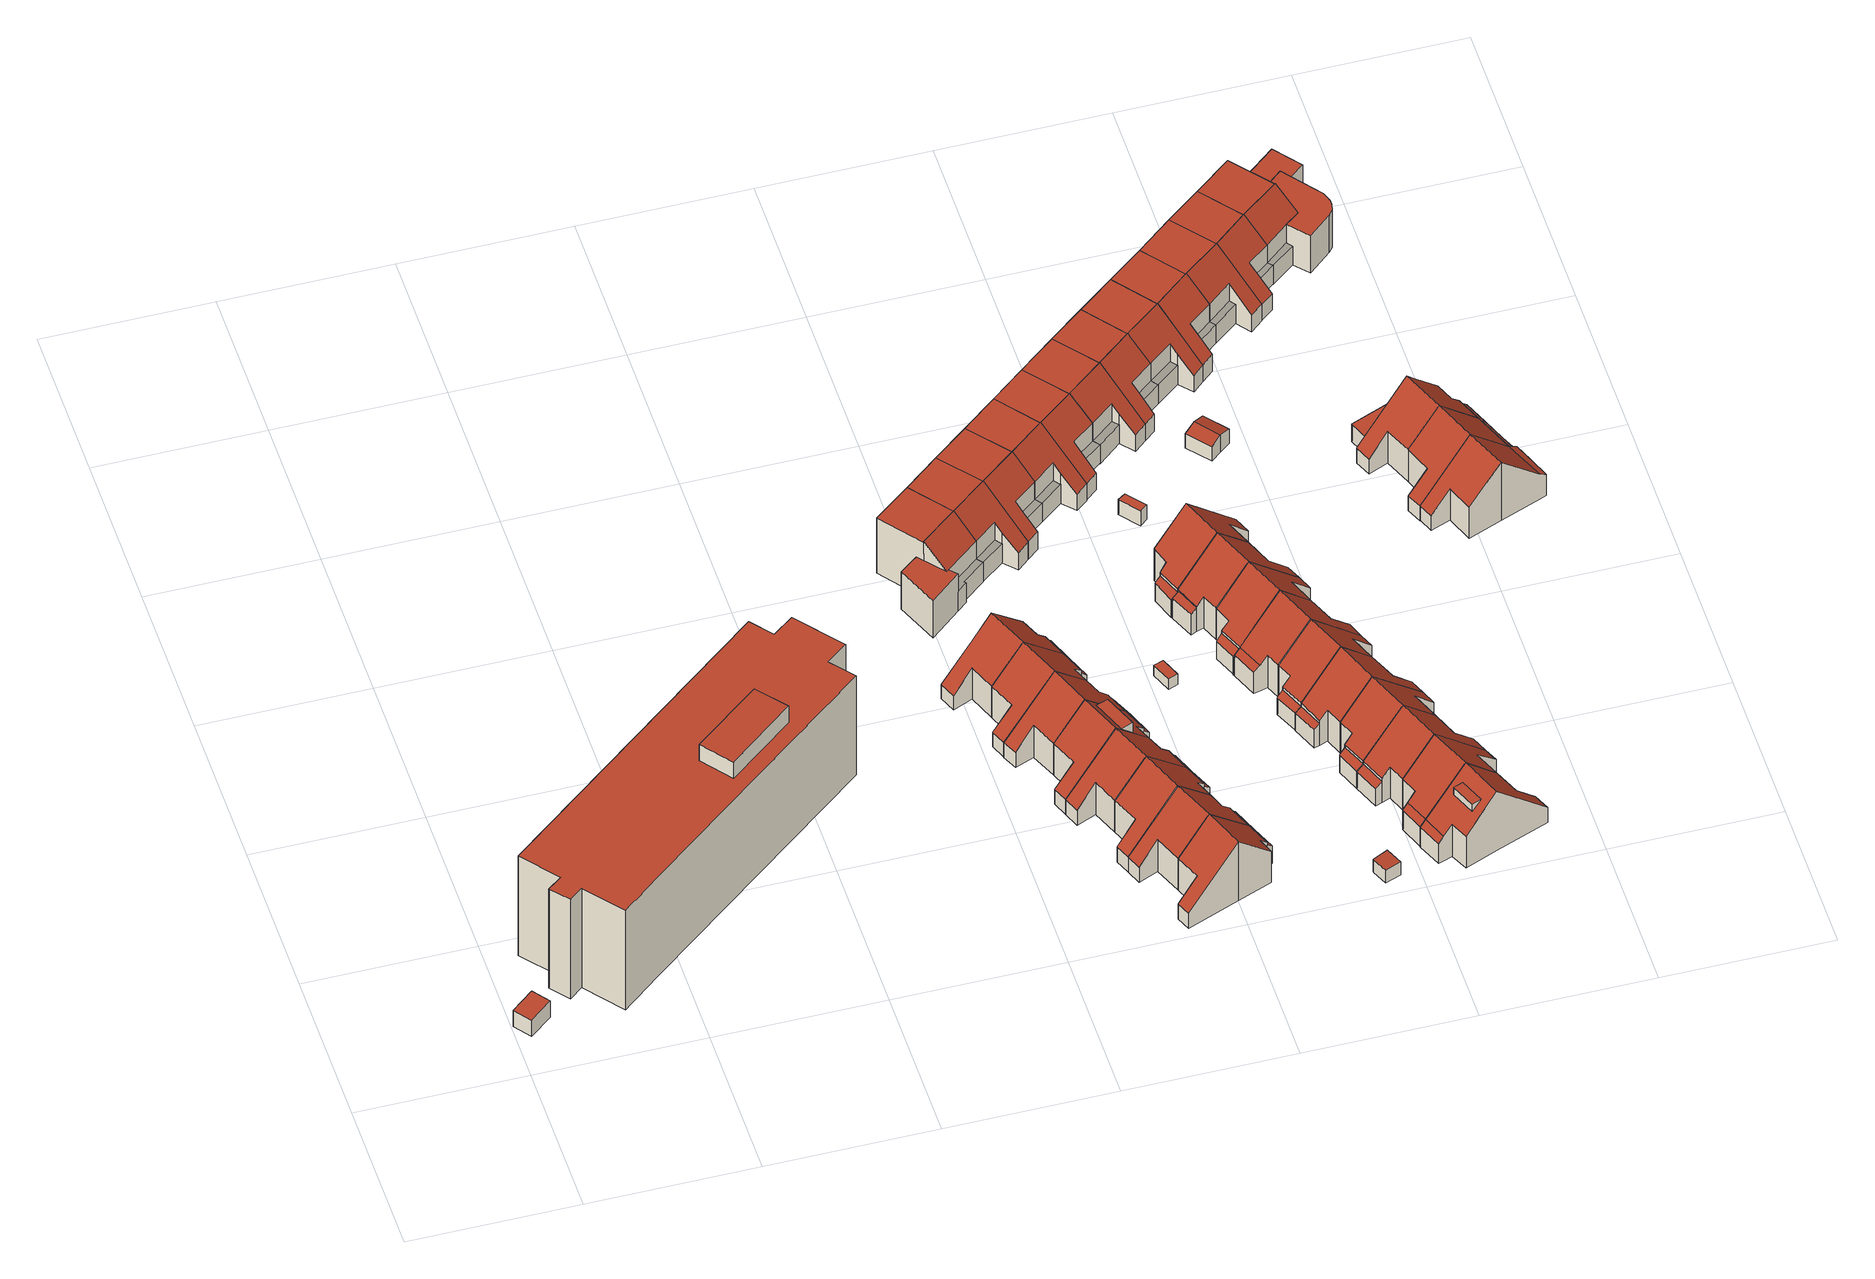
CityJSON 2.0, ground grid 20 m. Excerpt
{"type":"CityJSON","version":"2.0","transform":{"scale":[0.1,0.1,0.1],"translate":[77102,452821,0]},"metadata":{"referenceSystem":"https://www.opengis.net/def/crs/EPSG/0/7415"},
"CityObjects":{
"building1":{"type":"Building","attributes":{"Volume":21.65,"Dakoppervlakte":8.67,"Muuroppervlakte":29.86,"Vloeroppervlakte":8.67,"hoogte_Z_max_in_m_NAP":3.01,"GEB_DOEL":"overige gebruiksfunctie","dateOfConstruction":"1994-01-01","measuredHeight":2.5},"geometry":[{"type":"Solid","lod":"2","boundaries":[[[[0,1,2,3]],[[4,5,6,7]],[[2,5,4,3]],[[1,6,5,2]],[[0,7,6,1]],[[0,3,4,7]]]],"semantics":{"surfaces":[{"type":"GroundSurface"},{"type":"RoofSurface"},{"type":"WallSurface"}],"values":[[0,1,2,2,2,2]]}}]},
"building2":{"type":"Building","attributes":{"Volume":9754.87,"Dakoppervlakte":630.93,"Muuroppervlakte":1971.22,"Vloeroppervlakte":630.93,"hoogte_Z_max_in_m_NAP":18.18,"GEB_DOEL":"kantoorfunctie,woonfunctie - woonfunctie","dateOfConstruction":"1928-01-01","measuredHeight":17.75},"geometry":[{"type":"Solid","lod":"2","boundaries":[[[[8,9,10,11,12,13,14,15,16,17,18,19,20,21,22,23,24]],[[25,26,27,28,29,30,31,32,33,34,35,36,37,38,39,40,41],[42,43,44,45]],[[46,47,48,49]],[[30,29,20,19]],[[32,31,30,19,18,17]],[[33,32,17,16]],[[15,14,35,34]],[[14,13,36,35]],[[37,36,13,12]],[[12,11,38,37]],[[39,38,11,10]],[[40,39,10,9]],[[20,29,28,21]],[[43,49,48,44]],[[42,46,49,43]],[[46,42,45,47]],[[48,47,45,44]],[[15,34,33,16]],[[22,21,28,27,26,25,41,40,9,8,24,23]]]],"semantics":{"surfaces":[{"type":"GroundSurface"},{"type":"RoofSurface"},{"type":"WallSurface"}],"values":[[0,1,1,2,2,2,2,2,2,2,2,2,2,2,2,2,2,2,2]]}}]},
"building3":{"type":"Building","attributes":{"Volume":369.14,"Dakoppervlakte":82.1,"Muuroppervlakte":192.4,"Vloeroppervlakte":58.9,"hoogte_Z_max_in_m_NAP":9.73,"GEB_DOEL":"woonfunctie","dateOfConstruction":"1988-01-01","measuredHeight":8.98},"geometry":[{"type":"Solid","lod":"2","boundaries":[[[[50,51,52,53,54,55,56,57,58,59,60,61,62]],[[63,64,65,66,67,68,69]],[[65,64,70,71,72,73]],[[74,75,76,77]],[[56,76,75,57]],[[74,77,55,54]],[[75,74,71,70]],[[52,73,72,53]],[[72,71,74,54,53]],[[75,70,64,63,59,58,57]],[[63,69,60,59]],[[61,60,69,68]],[[62,61,68,67]],[[62,67,66,65,73,52,51,50]],[[76,56,55,77]]]],"semantics":{"surfaces":[{"type":"GroundSurface"},{"type":"RoofSurface"},{"type":"WallSurface"}],"values":[[0,1,1,1,2,2,2,2,2,2,2,2,2,2,2]]}}]},
"building4":{"type":"Building","attributes":{"Volume":360.33,"Dakoppervlakte":80.1,"Muuroppervlakte":191.57,"Vloeroppervlakte":57.48,"hoogte_Z_max_in_m_NAP":9.73,"GEB_DOEL":"woonfunctie","dateOfConstruction":"1988-01-01","measuredHeight":8.98},"geometry":[{"type":"Solid","lod":"2","boundaries":[[[[57,56,78,79,80,81,82,83,84,85,59,58]],[[64,63,86,87,88,89]],[[90,91,92,70,64,89]],[[75,93,94,76]],[[58,59,63,64]],[[63,59,85,86]],[[87,84,83,88]],[[88,83,82,81,90,89]],[[81,80,91,90]],[[80,79,93,92,91]],[[57,58,64,70,75]],[[75,76,56,57]],[[78,94,93,79]],[[56,76,94,78]],[[92,93,75,70]],[[85,84,87,86]]]],"semantics":{"surfaces":[{"type":"GroundSurface"},{"type":"RoofSurface"},{"type":"WallSurface"}],"values":[[0,1,1,1,2,2,2,2,2,2,2,2,2,2,2,2]]}}]},
"building5":{"type":"Building","attributes":{"Volume":359.2,"Dakoppervlakte":79.3,"Muuroppervlakte":192.98,"Vloeroppervlakte":56.89,"hoogte_Z_max_in_m_NAP":9.73,"GEB_DOEL":"woonfunctie","dateOfConstruction":"1988-01-01","measuredHeight":9.02},"geometry":[{"type":"Solid","lod":"2","boundaries":[[[[95,96,97,98,99,100,101,102,103,104,105,106]],[[107,108,89,88,109,110]],[[108,111,112,113,90,89]],[[114,115,116,117]],[[111,108,97,96,114]],[[105,104,113,112,117]],[[88,89,90,103,102,101]],[[88,101,100,109]],[[109,100,99,110]],[[110,99,98,107]],[[98,97,108,107]],[[117,116,106,105]],[[96,95,115,114]],[[115,95,106,116]],[[111,114,117,112]],[[104,103,90,113]]]],"semantics":{"surfaces":[{"type":"GroundSurface"},{"type":"RoofSurface"},{"type":"WallSurface"}],"values":[[0,1,1,1,2,2,2,2,2,2,2,2,2,2,2,2]]}}]},
"building6":{"type":"Building","attributes":{"Volume":539.26,"Dakoppervlakte":77.34,"Muuroppervlakte":285.36,"Vloeroppervlakte":77.15,"hoogte_Z_max_in_m_NAP":9.53,"GEB_DOEL":"woonfunctie","dateOfConstruction":"1988-01-01","measuredHeight":8.67},"geometry":[{"type":"Solid","lod":"2","boundaries":[[[[118,119,120,121,122,123,124,125,126,127,128]],[[129,130,131,132,133,134]],[[135,136,137,138]],[[139,140,141,142,143,144,145]],[[146,147,141,140,148]],[[121,137,136,122]],[[120,138,137,121]],[[143,119,118,144]],[[144,118,128,145]],[[148,133,123,122,136,146]],[[129,127,126,130]],[[130,126,125,131]],[[124,132,131,125]],[[123,133,132,124]],[[139,129,134,140]],[[135,142,141,147]],[[133,148,140,134]],[[120,119,143,142,135,138]],[[136,135,147,146]],[[145,128,127,129,139]]]],"semantics":{"surfaces":[{"type":"GroundSurface"},{"type":"OuterFloorSurface"},{"type":"RoofSurface"},{"type":"WallSurface"}],"values":[[0,1,2,2,2,3,3,3,3,3,3,3,3,3,3,3,3,3,3,3]]}}]},
"building7":{"type":"Building","attributes":{"Volume":370.48,"Dakoppervlakte":71.03,"Muuroppervlakte":193.56,"Vloeroppervlakte":57.81,"hoogte_Z_max_in_m_NAP":9.73,"GEB_DOEL":"woonfunctie","dateOfConstruction":"1988-01-01","measuredHeight":9.03},"children":["building7-1"],"geometry":[{"type":"Solid","lod":"2","boundaries":[[[[149,150,151,152,153,154,155,156,98,97,96,95]],[[108,107,157,158,159,160]],[[111,108,160,161,162,163],[164,165,166,167]],[[168,115,114,169]],[[162,161,152,151]],[[107,108,111,114,96,97,98]],[[107,98,156,157]],[[157,156,155,158]],[[158,155,154,159]],[[160,159,154,153]],[[149,95,115,168]],[[114,115,95,96]],[[149,168,169,150]],[[163,169,114,111]],[[153,152,161,160]],[[151,150,169,163,162]],[[164,167,170,171]],[[170,167,166]],[[171,170,166,165]],[[165,164,171]]]],"semantics":{"surfaces":[{"type":"GroundSurface"},{"type":"RoofSurface"},{"type":"WallSurface"}],"values":[[0,1,1,1,2,2,2,2,2,2,2,2,2,2,2,2,1,2,2,2]]}}]},
"building7-1":{"type":"BuildingInstallation","attributes":{"relationToConstruction":"outside"},"parents":["building7"],"geometry":[{"type":"MultiSurface","lod":"2","boundaries":[[[164,167,170,171]],[[170,167,166]],[[171,170,166,165]],[[165,164,171]]],"semantics":{"surfaces":[{"type":"RoofSurface"},{"type":"WallSurface"}],"values":[0,1,1,1]}}]},
"building8":{"type":"Building","attributes":{"Volume":352.16,"Dakoppervlakte":77.83,"Muuroppervlakte":191.54,"Vloeroppervlakte":55.84,"hoogte_Z_max_in_m_NAP":9.73,"GEB_DOEL":"woonfunctie","dateOfConstruction":"1988-01-01","measuredHeight":9.03},"geometry":[{"type":"Solid","lod":"2","boundaries":[[[[172,173,174,175,176,177,178,179,180,154,153,152]],[[181,182,160,159,183,184]],[[160,182,185,186,187,161]],[[188,189,190,191]],[[154,159,160,153]],[[159,154,180,183]],[[181,184,179,178]],[[182,181,178,177,176,188,185]],[[173,172,187,186,191]],[[161,187,172,152]],[[160,161,152,153]],[[191,190,174,173]],[[175,189,188,176]],[[189,175,174,190]],[[185,188,191,186]],[[183,180,179,184]]]],"semantics":{"surfaces":[{"type":"GroundSurface"},{"type":"RoofSurface"},{"type":"WallSurface"}],"values":[[0,1,1,1,2,2,2,2,2,2,2,2,2,2,2,2]]}}]},
"building9":{"type":"Building","attributes":{"Volume":370.87,"Dakoppervlakte":81.73,"Muuroppervlakte":194.12,"Vloeroppervlakte":58.64,"hoogte_Z_max_in_m_NAP":9.73,"GEB_DOEL":"woonfunctie","dateOfConstruction":"1988-01-01","measuredHeight":9.01},"geometry":[{"type":"Solid","lod":"2","boundaries":[[[[192,193,194,195,196,197,198,199,178,177,176,175]],[[181,200,201,202,203,182]],[[185,182,203,204,205,206]],[[207,189,188,208]],[[196,195,204,203]],[[204,195,194,205]],[[181,182,185,188,176,177,178]],[[181,178,199,200]],[[199,198,201,200]],[[201,198,197,202]],[[203,202,197,196]],[[188,189,175,176]],[[208,193,192,207]],[[207,192,175,189]],[[188,185,206,208]],[[206,205,194,193,208]]]],"semantics":{"surfaces":[{"type":"GroundSurface"},{"type":"RoofSurface"},{"type":"WallSurface"}],"values":[[0,1,1,1,2,2,2,2,2,2,2,2,2,2,2,2]]}}]},
"building10":{"type":"Building","attributes":{"Volume":362.63,"Dakoppervlakte":79.89,"Muuroppervlakte":193.17,"Vloeroppervlakte":57.42,"hoogte_Z_max_in_m_NAP":9.73,"GEB_DOEL":"woonfunctie","dateOfConstruction":"1988-01-01","measuredHeight":9.03},"geometry":[{"type":"Solid","lod":"2","boundaries":[[[[209,210,211,212,213,214,197,196,195,215,216,217]],[[218,219,203,202,220,221]],[[219,222,223,224,204,203]],[[225,226,227,228]],[[222,219,211,210,226]],[[216,215,224,223,225]],[[202,203,204,195,196,197]],[[202,197,214,220]],[[221,220,214,213]],[[221,213,212,218]],[[212,211,219,218]],[[209,227,226,210]],[[227,209,217,228]],[[217,216,225,228]],[[222,226,225,223]],[[224,215,195,204]]]],"semantics":{"surfaces":[{"type":"GroundSurface"},{"type":"RoofSurface"},{"type":"WallSurface"}],"values":[[0,1,1,1,2,2,2,2,2,2,2,2,2,2,2,2]]}}]},
"building11":{"type":"Building","attributes":{"Volume":355.24,"Dakoppervlakte":78.25,"Muuroppervlakte":192.16,"Vloeroppervlakte":56.25,"hoogte_Z_max_in_m_NAP":9.73,"GEB_DOEL":"woonfunctie","dateOfConstruction":"1988-01-01","measuredHeight":9.02},"geometry":[{"type":"Solid","lod":"2","boundaries":[[[[229,230,231,232,233,234,235,236,212,211,210,209]],[[218,237,238,239,240,219]],[[222,219,240,241,242,243]],[[226,244,245,227]],[[233,232,241,240]],[[242,241,232,231]],[[218,219,222,226,210,211,212]],[[218,212,236,237]],[[236,235,238,237]],[[238,235,234,239]],[[233,240,239,234]],[[226,227,209,210]],[[229,245,244,230]],[[209,227,245,229]],[[243,244,226,222]],[[243,242,231,230,244]]]],"semantics":{"surfaces":[{"type":"GroundSurface"},{"type":"RoofSurface"},{"type":"WallSurface"}],"values":[[0,1,1,1,2,2,2,2,2,2,2,2,2,2,2,2]]}}]},
"building12":{"type":"Building","attributes":{"Volume":427.54,"Dakoppervlakte":65.06,"Muuroppervlakte":238.4,"Vloeroppervlakte":59.12,"hoogte_Z_max_in_m_NAP":9.53,"GEB_DOEL":"woonfunctie","dateOfConstruction":"1988-01-01","measuredHeight":8.49},"geometry":[{"type":"Solid","lod":"2","boundaries":[[[[246,247,248,249,250,251,252,253,254]],[[255,133,132,256]],[[257,137,136,258]],[[146,148,259,260,261,262,263]],[[258,246,254,257]],[[252,136,137,253]],[[247,246,258,263,262]],[[252,251,133,148,146,136]],[[260,256,249,248,261]],[[262,261,248,247]],[[133,251,250,132]],[[250,249,256,132]],[[148,133,255,259]],[[256,260,259,255]],[[136,146,263,258]],[[253,137,257,254]]]],"semantics":{"surfaces":[{"type":"GroundSurface"},{"type":"OuterFloorSurface"},{"type":"RoofSurface"},{"type":"WallSurface"}],"values":[[0,1,2,2,3,3,3,3,3,3,3,3,3,3,3,3]]}}]},
"building13":{"type":"Building","attributes":{"Volume":419.3,"Dakoppervlakte":62.95,"Muuroppervlakte":238.71,"Vloeroppervlakte":57.69,"hoogte_Z_max_in_m_NAP":9.53,"GEB_DOEL":"woonfunctie","dateOfConstruction":"1988-01-01","measuredHeight":8.51},"geometry":[{"type":"Solid","lod":"2","boundaries":[[[[264,265,247,246,254,266,267,268,269]],[[270,271,272,273]],[[258,274,275,257]],[[276,277,278,279,280,263,262]],[[274,267,266,275]],[[246,258,257,254]],[[258,246,247,262,263]],[[276,262,247,265]],[[265,264,273,277,276]],[[268,267,274,280,279,271]],[[273,264,269,270]],[[271,270,269,268]],[[277,273,272,278]],[[278,272,271,279]],[[263,280,274,258]],[[266,254,257,275]]]],"semantics":{"surfaces":[{"type":"GroundSurface"},{"type":"OuterFloorSurface"},{"type":"RoofSurface"},{"type":"WallSurface"}],"values":[[0,1,2,2,3,3,3,3,3,3,3,3,3,3,3,3]]}}]},
"building14":{"type":"Building","attributes":{"Volume":5.15,"Dakoppervlakte":3.06,"Muuroppervlakte":12.59,"Vloeroppervlakte":3.06,"hoogte_Z_max_in_m_NAP":2.44,"GEB_DOEL":"onbekend","dateOfConstruction":"1988-01-01","measuredHeight":1.68},"geometry":[{"type":"Solid","lod":"2","boundaries":[[[[281,282,283,284]],[[285,286,287,288]],[[282,288,287,283]],[[282,281,285,288]],[[284,286,285,281]],[[286,284,283,287]]]],"semantics":{"surfaces":[{"type":"GroundSurface"},{"type":"RoofSurface"},{"type":"WallSurface"}],"values":[[0,1,2,2,2,2]]}}]},
"building15":{"type":"Building","attributes":{"Volume":419.32,"Dakoppervlakte":63.71,"Muuroppervlakte":237.72,"Vloeroppervlakte":58.07,"hoogte_Z_max_in_m_NAP":9.53,"GEB_DOEL":"woonfunctie","dateOfConstruction":"1988-01-01","measuredHeight":8.49},"geometry":[{"type":"Solid","lod":"2","boundaries":[[[[266,289,290,291,292,293,269,268,267]],[[270,294,295,271]],[[296,297,275,274]],[[280,279,298,299,300,301,302]],[[297,296,290,289]],[[275,266,267,274]],[[296,302,301,291,290]],[[279,280,274,267,268,271]],[[293,292,300,299,294]],[[292,291,301,300]],[[268,269,270,271]],[[294,270,269,293]],[[279,271,295,298]],[[294,299,298,295]],[[296,274,280,302]],[[289,266,275,297]]]],"semantics":{"surfaces":[{"type":"GroundSurface"},{"type":"OuterFloorSurface"},{"type":"RoofSurface"},{"type":"WallSurface"}],"values":[[0,1,2,2,3,3,3,3,3,3,3,3,3,3,3,3]]}}]},
"building16":{"type":"Building","attributes":{"Volume":8.66,"Dakoppervlakte":4.4,"Muuroppervlakte":16.54,"Vloeroppervlakte":4.4,"hoogte_Z_max_in_m_NAP":2.85,"GEB_DOEL":"onbekend","dateOfConstruction":"1988-01-01","measuredHeight":2.02},"geometry":[{"type":"Solid","lod":"2","boundaries":[[[[303,304,305,306,307,308]],[[309,310,311,312,313,314]],[[308,309,314,303]],[[306,311,310,309,308,307]],[[305,312,311,306]],[[314,313,312,305,304,303]]]],"semantics":{"surfaces":[{"type":"GroundSurface"},{"type":"RoofSurface"},{"type":"WallSurface"}],"values":[[0,1,2,2,2,2]]}}]},
"building17":{"type":"Building","attributes":{"Volume":416.12,"Dakoppervlakte":63.48,"Muuroppervlakte":236.43,"Vloeroppervlakte":57.88,"hoogte_Z_max_in_m_NAP":9.53,"GEB_DOEL":"woonfunctie","dateOfConstruction":"1988-01-01","measuredHeight":8.47},"geometry":[{"type":"Solid","lod":"2","boundaries":[[[[315,316,317,318,319,320,321,322,323]],[[324,325,326,327]],[[296,328,329,297]],[[330,331,332,333,334,302,301]],[[317,316,297,329]],[[329,328,318,317]],[[296,315,323,301,302]],[[301,323,322,330]],[[331,330,322,321,327]],[[319,318,328,334,333,325]],[[320,324,327,321]],[[324,320,319,325]],[[331,327,326,332]],[[332,326,325,333]],[[302,334,328,296]],[[316,315,296,297]]]],"semantics":{"surfaces":[{"type":"GroundSurface"},{"type":"OuterFloorSurface"},{"type":"RoofSurface"},{"type":"WallSurface"}],"values":[[0,1,2,2,3,3,3,3,3,3,3,3,3,3,3,3]]}}]},
"building18":{"type":"Building","attributes":{"Volume":7.59,"Dakoppervlakte":3.21,"Muuroppervlakte":18.84,"Vloeroppervlakte":3.21,"hoogte_Z_max_in_m_NAP":3.22,"GEB_DOEL":"onbekend","dateOfConstruction":"1988-01-01","measuredHeight":2.36},"geometry":[{"type":"Solid","lod":"2","boundaries":[[[[335,336,337,338]],[[339,340,341,342]],[[335,338,340,339]],[[338,337,341,340]],[[336,342,341,337]],[[342,336,335,339]]]],"semantics":{"surfaces":[{"type":"GroundSurface"},{"type":"RoofSurface"},{"type":"WallSurface"}],"values":[[0,1,2,2,2,2]]}}]},
"building19":{"type":"Building","attributes":{"Volume":370.16,"Dakoppervlakte":81.45,"Muuroppervlakte":194.29,"Vloeroppervlakte":58.24,"hoogte_Z_max_in_m_NAP":9.79,"GEB_DOEL":"woonfunctie","dateOfConstruction":"1988-01-01","measuredHeight":9.1},"geometry":[{"type":"Solid","lod":"2","boundaries":[[[[343,344,345,346,347,348,349,350,351,352,353,354]],[[355,356,357,358,359,360]],[[360,359,361,362,363,364]],[[365,366,367,368]],[[360,345,344,355]],[[344,343,356,355]],[[361,359,358,367,351,350,349]],[[361,349,348,362]],[[362,348,347,363]],[[363,347,346,364]],[[345,360,364,346]],[[354,353,365,368]],[[353,352,366,365]],[[367,366,352,351]],[[357,368,367,358]],[[343,354,368,357,356]]]],"semantics":{"surfaces":[{"type":"GroundSurface"},{"type":"RoofSurface"},{"type":"WallSurface"}],"values":[[0,1,1,1,2,2,2,2,2,2,2,2,2,2,2,2]]}}]},
"building20":{"type":"Building","attributes":{"Volume":371.23,"Dakoppervlakte":82.02,"Muuroppervlakte":194.24,"Vloeroppervlakte":58.79,"hoogte_Z_max_in_m_NAP":9.79,"GEB_DOEL":"woonfunctie","dateOfConstruction":"1988-01-01","measuredHeight":9.06},"geometry":[{"type":"Solid","lod":"2","boundaries":[[[[350,349,369,370,371,372,373,374,375,376,377,352,351]],[[378,359,358,379,380,381]],[[361,359,378,382,383,384]],[[385,386,387,388]],[[389,367,366,390]],[[371,382,378,372]],[[383,382,371,370]],[[384,383,370,369]],[[359,361,349,350,351,367,358]],[[375,374,380,379,385]],[[374,373,381,380]],[[378,381,373,372]],[[377,376,388,387,390]],[[375,385,388,376]],[[367,351,352,366]],[[377,390,366,352]],[[390,387,386,389]],[[367,389,386,385,379,358]],[[361,384,369,349]]]],"semantics":{"surfaces":[{"type":"GroundSurface"},{"type":"RoofSurface"},{"type":"WallSurface"}],"values":[[0,1,1,1,1,2,2,2,2,2,2,2,2,2,2,2,2,2,2]]}}]},
"building21":{"type":"Building","attributes":{"Volume":360.61,"Dakoppervlakte":79.57,"Muuroppervlakte":193.31,"Vloeroppervlakte":56.91,"hoogte_Z_max_in_m_NAP":9.79,"GEB_DOEL":"woonfunctie","dateOfConstruction":"1988-01-01","measuredHeight":9.08},"geometry":[{"type":"Solid","lod":"2","boundaries":[[[[391,373,372,371,392,393,394,395,396,397,398,399]],[[378,400,401,402,403,382]],[[381,404,405,406,400,378]],[[407,408,409,410]],[[372,373,381,378]],[[391,404,381,373]],[[406,407,396,395,394,401,400]],[[401,394,393,402]],[[393,392,403,402]],[[403,392,371,382]],[[378,382,371,372]],[[409,398,397,410]],[[407,410,397,396]],[[399,398,409,408]],[[405,408,407,406]],[[391,399,408,405,404]]]],"semantics":{"surfaces":[{"type":"GroundSurface"},{"type":"RoofSurface"},{"type":"WallSurface"}],"values":[[0,1,1,1,2,2,2,2,2,2,2,2,2,2,2,2]]}}]},
"building22":{"type":"Building","attributes":{"Volume":439.73,"Dakoppervlakte":66.57,"Muuroppervlakte":241.79,"Vloeroppervlakte":60.79,"hoogte_Z_max_in_m_NAP":9.53,"GEB_DOEL":"woonfunctie","dateOfConstruction":"1988-01-01","measuredHeight":8.5},"geometry":[{"type":"Solid","lod":"2","boundaries":[[[[411,412,413,414,415,416,417,418,419]],[[420,325,324,421]],[[422,329,328,423]],[[334,333,424,425,426,427,428]],[[423,412,411,422]],[[418,328,329,419]],[[423,428,427,413,412]],[[418,417,325,333,334,328]],[[415,414,426,425,421]],[[413,427,426,414]],[[325,417,416,324]],[[421,324,416,415]],[[333,325,420,424]],[[421,425,424,420]],[[428,423,328,334]],[[422,411,419,329]]]],"semantics":{"surfaces":[{"type":"GroundSurface"},{"type":"OuterFloorSurface"},{"type":"RoofSurface"},{"type":"WallSurface"}],"values":[[0,1,2,2,3,3,3,3,3,3,3,3,3,3,3,3]]}}]},
"building23":{"type":"Building","attributes":{"Volume":373.31,"Dakoppervlakte":81.91,"Muuroppervlakte":195.8,"Vloeroppervlakte":58.46,"hoogte_Z_max_in_m_NAP":9.79,"GEB_DOEL":"woonfunctie","dateOfConstruction":"1988-01-01","measuredHeight":9.15},"geometry":[{"type":"Solid","lod":"2","boundaries":[[[[429,430,431,432,433,434,435,436,437,438,439,440,441]],[[406,442,443,444,445,446,400]],[[400,446,447,448,449,401]],[[442,450,451,443]],[[452,407,410,453]],[[450,453,431,430,451]],[[444,443,451,430,429,441]],[[447,446,445,440,439,438]],[[447,438,437,448]],[[436,449,448,437]],[[449,436,435,401]],[[400,401,435,434,433,407,406]],[[433,432,410,407]],[[453,410,432,431]],[[453,450,442,452]],[[407,452,442,406]],[[444,441,440,445]]]],"semantics":{"surfaces":[{"type":"GroundSurface"},{"type":"RoofSurface"},{"type":"WallSurface"}],"values":[[0,1,1,1,1,2,2,2,2,2,2,2,2,2,2,2,2]]}}]},
"building24":{"type":"Building","attributes":{"Volume":348.18,"Dakoppervlakte":77.31,"Muuroppervlakte":190.48,"Vloeroppervlakte":55.27,"hoogte_Z_max_in_m_NAP":9.79,"GEB_DOEL":"woonfunctie","dateOfConstruction":"1988-01-01","measuredHeight":9.04},"geometry":[{"type":"Solid","lod":"2","boundaries":[[[[454,455,456,457,458,459,460,461,462,463,464,465]],[[466,467,446,445,468,469]],[[446,467,470,471,472,447]],[[473,474,475,476]],[[446,458,457,445]],[[456,468,445,457]],[[470,467,466,473,464,463,462]],[[470,462,461,471]],[[471,461,460,472]],[[472,460,459,447]],[[446,447,459,458]],[[464,473,476,465]],[[455,454,475,474]],[[465,476,475,454]],[[469,474,473,466]],[[456,455,474,469,468]]]],"semantics":{"surfaces":[{"type":"GroundSurface"},{"type":"RoofSurface"},{"type":"WallSurface"}],"values":[[0,1,1,1,2,2,2,2,2,2,2,2,2,2,2,2]]}}]},
"building25":{"type":"Building","attributes":{"Volume":369.86,"Dakoppervlakte":82.03,"Muuroppervlakte":193.4,"Vloeroppervlakte":58.65,"hoogte_Z_max_in_m_NAP":9.79,"GEB_DOEL":"woonfunctie","dateOfConstruction":"1988-01-01","measuredHeight":9.04},"geometry":[{"type":"Solid","lod":"2","boundaries":[[[[477,478,479,480,481,482,483,484,485,486,487,488]],[[467,466,489,490,491,492]],[[470,467,492,493,494,495]],[[496,473,476,497]],[[466,467,479,478,473]],[[487,486,490,489,496]],[[493,492,491,485,484,483]],[[493,483,482,494]],[[495,494,482,481]],[[495,481,480,470]],[[467,470,480,479]],[[477,476,473,478]],[[497,476,477,488]],[[496,497,488,487]],[[466,473,496,489]],[[486,485,491,490]]]],"semantics":{"surfaces":[{"type":"GroundSurface"},{"type":"RoofSurface"},{"type":"WallSurface"}],"values":[[0,1,1,1,2,2,2,2,2,2,2,2,2,2,2,2]]}}]},
"building26":{"type":"Building","attributes":{"Volume":359.74,"Dakoppervlakte":80.15,"Muuroppervlakte":191.21,"Vloeroppervlakte":57.34,"hoogte_Z_max_in_m_NAP":9.79,"GEB_DOEL":"woonfunctie","dateOfConstruction":"1988-01-01","measuredHeight":9.02},"geometry":[{"type":"Solid","lod":"2","boundaries":[[[[498,499,500,501,502,503,504,505,506,507,508,509]],[[492,510,511,512,513,493]],[[491,514,515,516,510,492]],[[517,518,519,520]],[[509,508,511,510]],[[512,511,508,507]],[[513,506,505,493]],[[493,505,504,503,491,492]],[[503,502,514,491]],[[515,514,502,501,520]],[[498,509,510,516,519]],[[500,499,518,517]],[[519,518,499,498]],[[501,500,517,520]],[[515,520,519,516]],[[507,506,513,512]]]],"semantics":{"surfaces":[{"type":"GroundSurface"},{"type":"RoofSurface"},{"type":"WallSurface"}],"values":[[0,1,1,1,2,2,2,2,2,2,2,2,2,2,2,2]]}}]},
"building27":{"type":"Building","attributes":{"Volume":362.55,"Dakoppervlakte":81.1,"Muuroppervlakte":191.62,"Vloeroppervlakte":58.04,"hoogte_Z_max_in_m_NAP":9.79,"GEB_DOEL":"woonfunctie","dateOfConstruction":"1988-01-01","measuredHeight":9.01},"geometry":[{"type":"Solid","lod":"2","boundaries":[[[[521,522,499,498,509,508,523,524,525,526,527,528]],[[529,510,516,530,531,532]],[[510,529,533,534,535,511]],[[536,519,518,537]],[[525,533,529,526]],[[533,525,524,534]],[[535,523,508,511]],[[510,511,508,509,498,519,516]],[[521,528,531,530,536]],[[527,532,531,528]],[[527,526,529,532]],[[498,499,518,519]],[[518,499,522,537]],[[522,521,536,537]],[[516,519,536,530]],[[523,535,534,524]]]],"semantics":{"surfaces":[{"type":"GroundSurface"},{"type":"RoofSurface"},{"type":"WallSurface"}],"values":[[0,1,1,1,2,2,2,2,2,2,2,2,2,2,2,2]]}}]},
"building28":{"type":"Building","attributes":{"Volume":357.83,"Dakoppervlakte":79.64,"Muuroppervlakte":191.49,"Vloeroppervlakte":56.55,"hoogte_Z_max_in_m_NAP":9.79,"GEB_DOEL":"woonfunctie","dateOfConstruction":"1988-01-01","measuredHeight":9.02},"geometry":[{"type":"Solid","lod":"2","boundaries":[[[[538,539,540,527,526,525,541,542,543,544,545,546]],[[547,548,529,532,549,550]],[[551,552,533,529,548,553]],[[554,555,547,550]],[[527,540,549,532]],[[538,554,550,549,540,539]],[[538,546,555,554]],[[555,546,545,544,543,553,548,547]],[[551,553,543,542]],[[542,541,552,551]],[[552,541,525,533]],[[526,529,533,525]],[[527,532,529,526]]]],"semantics":{"surfaces":[{"type":"GroundSurface"},{"type":"RoofSurface"},{"type":"WallSurface"}],"values":[[0,1,1,1,2,2,2,2,2,2,2,2,2]]}}]},
"building29":{"type":"Building","attributes":{"Volume":373.15,"Dakoppervlakte":76.82,"Muuroppervlakte":194.49,"Vloeroppervlakte":58.31,"hoogte_Z_max_in_m_NAP":9.79,"GEB_DOEL":"woonfunctie","dateOfConstruction":"1988-01-01","measuredHeight":9.09},"children":["building29-1"],"geometry":[{"type":"Solid","lod":"2","boundaries":[[[[556,557,558,559,560,561,562,563,564,565,566,567]],[[553,548,568,569,570,571]],[[572,568,548,547,573,574],[575,576,577,578]],[[579,573,547,555]],[[574,573,579,567,566,565]],[[565,564,572,574]],[[569,568,572,564,563,562]],[[569,562,561,570]],[[571,570,561,560]],[[553,571,560,559]],[[548,553,559,558]],[[547,548,558,557,556,555]],[[556,567,579,555]],[[575,578,580,581]],[[580,578,577]],[[580,577,576,581]],[[581,576,575]]]],"semantics":{"surfaces":[{"type":"GroundSurface"},{"type":"RoofSurface"},{"type":"WallSurface"}],"values":[[0,1,1,1,2,2,2,2,2,2,2,2,2,1,2,2,2]]}}]},
"building29-1":{"type":"BuildingInstallation","attributes":{"relationToConstruction":"outside"},"parents":["building29"],"geometry":[{"type":"MultiSurface","lod":"2","boundaries":[[[575,578,580,581]],[[580,578,577]],[[580,577,576,581]],[[581,576,575]]],"semantics":{"surfaces":[{"type":"RoofSurface"},{"type":"WallSurface"}],"values":[0,1,1,1]}}]},
"building30":{"type":"Building","attributes":{"Volume":420.13,"Dakoppervlakte":62.83,"Muuroppervlakte":239.91,"Vloeroppervlakte":57.82,"hoogte_Z_max_in_m_NAP":9.53,"GEB_DOEL":"woonfunctie","dateOfConstruction":"1988-01-01","measuredHeight":8.55},"geometry":[{"type":"Solid","lod":"2","boundaries":[[[[411,582,583,584,585,586,587,413,412]],[[588,589,590,591]],[[423,592,593,422]],[[594,595,596,597,598,428,427]],[[411,412,423,422]],[[582,411,422,593]],[[423,412,413,427,428]],[[413,587,594,427]],[[591,595,594,587,586]],[[592,598,597,589,584,583]],[[591,586,585,588]],[[588,585,584,589]],[[595,591,590,596]],[[596,590,589,597]],[[423,428,598,592]],[[582,593,592,583]]]],"semantics":{"surfaces":[{"type":"GroundSurface"},{"type":"OuterFloorSurface"},{"type":"RoofSurface"},{"type":"WallSurface"}],"values":[[0,1,2,2,3,3,3,3,3,3,3,3,3,3,3,3]]}}]},
"building31":{"type":"Building","attributes":{"Volume":27.85,"Dakoppervlakte":11.81,"Muuroppervlakte":31.43,"Vloeroppervlakte":11.32,"hoogte_Z_max_in_m_NAP":3.5,"GEB_DOEL":"onbekend","dateOfConstruction":"1988-01-01","measuredHeight":2.71},"geometry":[{"type":"Solid","lod":"2","boundaries":[[[[599,600,601,602,603,604]],[[605,606,607,608]],[[609,610,605,608]],[[606,599,604,607]],[[610,609,602,601]],[[600,605,610,601]],[[609,608,607,604,603,602]],[[600,599,606,605]]]],"semantics":{"surfaces":[{"type":"GroundSurface"},{"type":"RoofSurface"},{"type":"WallSurface"}],"values":[[0,1,1,2,2,2,2,2]]}}]},
"building32":{"type":"Building","attributes":{"Volume":431.75,"Dakoppervlakte":64.9,"Muuroppervlakte":241.7,"Vloeroppervlakte":59.54,"hoogte_Z_max_in_m_NAP":9.53,"GEB_DOEL":"woonfunctie","dateOfConstruction":"1988-01-01","measuredHeight":8.53},"geometry":[{"type":"Solid","lod":"2","boundaries":[[[[611,612,613,614,615,585,584,583,582]],[[616,589,588,617]],[[592,618,619,593]],[[597,620,621,622,623,624,598]],[[582,593,619,611]],[[611,619,618,612]],[[584,589,597,598,592,583]],[[615,614,622,621,617]],[[623,622,614,613]],[[623,613,612,618,624]],[[584,585,588,589]],[[615,617,588,585]],[[597,589,616,620]],[[617,621,620,616]],[[592,598,624,618]],[[593,582,583,592]]]],"semantics":{"surfaces":[{"type":"GroundSurface"},{"type":"OuterFloorSurface"},{"type":"RoofSurface"},{"type":"WallSurface"}],"values":[[0,1,2,2,3,3,3,3,3,3,3,3,3,3,3,3]]}}]},
"building33":{"type":"Building","attributes":{"Volume":422.79,"Dakoppervlakte":64.2,"Muuroppervlakte":239.1,"Vloeroppervlakte":58.36,"hoogte_Z_max_in_m_NAP":9.53,"GEB_DOEL":"woonfunctie","dateOfConstruction":"1988-01-01","measuredHeight":8.49},"geometry":[{"type":"Solid","lod":"2","boundaries":[[[[612,611,625,626,627,628,629,630,613]],[[631,632,633,634]],[[635,619,618,636]],[[637,638,624,623,639,640,641]],[[635,625,611,619]],[[612,618,619,611]],[[627,626,636,638,637,632]],[[618,612,613,623,624]],[[639,623,613,630]],[[634,629,628,631]],[[631,628,627,632]],[[641,640,639,630,629,634,633]],[[637,641,633,632]],[[638,636,618,624]],[[636,626,625,635]]]],"semantics":{"surfaces":[{"type":"GroundSurface"},{"type":"OuterFloorSurface"},{"type":"RoofSurface"},{"type":"WallSurface"}],"values":[[0,1,2,2,3,3,3,3,3,3,3,3,3,3,3]]}}]},
"building34":{"type":"Building","attributes":{"Volume":432.69,"Dakoppervlakte":65.59,"Muuroppervlakte":241.2,"Vloeroppervlakte":59.56,"hoogte_Z_max_in_m_NAP":9.53,"GEB_DOEL":"woonfunctie","dateOfConstruction":"1988-01-01","measuredHeight":8.49},"geometry":[{"type":"Solid","lod":"2","boundaries":[[[[627,626,625,642,643,644,645,646,628]],[[647,632,631,648]],[[649,635,636,650]],[[638,637,651,652,653,654]],[[625,635,649,642]],[[626,636,635,625]],[[653,652,645,644]],[[653,644,643,650,654]],[[637,638,636,626,627,632]],[[627,628,631,632]],[[631,628,646,648]],[[637,632,647,651]],[[652,651,647,648,646,645]],[[650,636,638,654]],[[650,643,642,649]]]],"semantics":{"surfaces":[{"type":"GroundSurface"},{"type":"OuterFloorSurface"},{"type":"RoofSurface"},{"type":"WallSurface"}],"values":[[0,1,2,2,3,3,3,3,3,3,3,3,3,3,3]]}}]},
"building35":{"type":"Building","attributes":{"Volume":404.76,"Dakoppervlakte":61.7,"Muuroppervlakte":235.87,"Vloeroppervlakte":55.77,"hoogte_Z_max_in_m_NAP":9.53,"GEB_DOEL":"woonfunctie","dateOfConstruction":"1988-01-01","measuredHeight":8.48},"geometry":[{"type":"Solid","lod":"2","boundaries":[[[[655,656,657,658,659,660,661,662,663]],[[664,665,666,667]],[[649,650,668,669]],[[654,653,670,671,672,673]],[[656,655,649,669]],[[663,650,649,655]],[[673,672,667,658,657,668]],[[654,650,663,662,653]],[[653,662,661,670]],[[660,659,666,665]],[[666,659,658,667]],[[665,664,671,670,661,660]],[[672,671,664,667]],[[650,654,673,668]],[[657,656,669,668]]]],"semantics":{"surfaces":[{"type":"GroundSurface"},{"type":"OuterFloorSurface"},{"type":"RoofSurface"},{"type":"WallSurface"}],"values":[[0,1,2,2,3,3,3,3,3,3,3,3,3,3,3]]}}]},
"building36":{"type":"Building","attributes":{"Volume":425.03,"Dakoppervlakte":102.13,"Muuroppervlakte":209.66,"Vloeroppervlakte":77.98,"hoogte_Z_max_in_m_NAP":9.76,"GEB_DOEL":"woonfunctie","dateOfConstruction":"1988-01-01","measuredHeight":9.05},"geometry":[{"type":"Solid","lod":"2","boundaries":[[[[674,675,676,677,678,679,680,681,682,683,684,685,686,687,688]],[[689,690,691,692,693,694]],[[695,696,697,698,699,691,690]],[[700,701,702,703]],[[704,705,706,707]],[[678,703,695,690,679]],[[675,674,697,696,702]],[[698,697,674,688]],[[699,698,688,687]],[[699,687,704]],[[694,693,682,681]],[[689,694,681,680]],[[680,679,690,689]],[[703,678,677,700]],[[700,677,676,701]],[[702,701,676,675]],[[695,703,702,696]],[[704,687,686,705]],[[706,705,686,685]],[[707,706,685,684]],[[699,704,707,684,683,692,691]],[[692,683,682,693]]]],"semantics":{"surfaces":[{"type":"GroundSurface"},{"type":"RoofSurface"},{"type":"WallSurface"}],"values":[[0,1,1,1,1,2,2,2,2,2,2,2,2,2,2,2,2,2,2,2,2,2]]}}]},
"building37":{"type":"Building","attributes":{"Volume":365.62,"Dakoppervlakte":83.19,"Muuroppervlakte":187.06,"Vloeroppervlakte":60.04,"hoogte_Z_max_in_m_NAP":9.76,"GEB_DOEL":"woonfunctie","dateOfConstruction":"1988-01-01","measuredHeight":8.95},"geometry":[{"type":"Solid","lod":"2","boundaries":[[[[708,709,710,711,712,713,714,715,716,717,718,719]],[[720,721,722,723,724,725]],[[726,727,728,720,725]],[[727,726,729,730,731]],[[708,719,730,729]],[[719,718,731,730]],[[717,716,728,727,731,718]],[[728,716,715,714,721,720]],[[722,721,714,713]],[[723,722,713,712]],[[724,723,712,711]],[[725,724,711,710]],[[725,710,709,708,729,726]]]],"semantics":{"surfaces":[{"type":"GroundSurface"},{"type":"RoofSurface"},{"type":"WallSurface"}],"values":[[0,1,1,1,2,2,2,2,2,2,2,2,2]]}}]},
"building38":{"type":"Building","attributes":{"Volume":375.41,"Dakoppervlakte":86.31,"Muuroppervlakte":187.08,"Vloeroppervlakte":61.45,"hoogte_Z_max_in_m_NAP":9.76,"GEB_DOEL":"woonfunctie","dateOfConstruction":"1988-01-01","measuredHeight":9.01},"geometry":[{"type":"Solid","lod":"2","boundaries":[[[[732,733,734,735,680,679,678,677,736,737,738,739]],[[690,689,740,741,721,720]],[[720,728,727,695,690]],[[700,703,742,743,744]],[[679,680,689,690]],[[689,680,735,740]],[[741,734,733,721]],[[728,720,721,733,732,739]],[[739,738,742,727,728]],[[678,679,690,695,703]],[[737,743,742,738]],[[737,736,744,743]],[[736,677,700,744]],[[677,678,703,700]],[[727,742,703,695]],[[734,741,740,735]]]],"semantics":{"surfaces":[{"type":"GroundSurface"},{"type":"RoofSurface"},{"type":"WallSurface"}],"values":[[0,1,1,1,2,2,2,2,2,2,2,2,2,2,2,2]]}}]},
"building39":{"type":"Building","attributes":{"Volume":728.56,"Dakoppervlakte":126.96,"Muuroppervlakte":336.03,"Vloeroppervlakte":122.95,"hoogte_Z_max_in_m_NAP":9.53,"GEB_DOEL":"kantoorfunctie,woonfunctie","dateOfConstruction":"1988-01-01","measuredHeight":8.56},"geometry":[{"type":"Solid","lod":"2","boundaries":[[[[745,746,747,748,749,750,751,752,753,754,755,756,757,758,759,760,761,762]],[[666,763,764,667]],[[765,766,767,768,769,770,771,772,773,774,775,776]],[[669,668,777,778]],[[672,779,780,774,781,673]],[[782,783,784,785,786,787,788]],[[765,760,759,766]],[[766,759,758,767]],[[767,758,757,768]],[[768,757,756,769]],[[769,756,755,770]],[[755,754,785,771,770]],[[778,748,747,669]],[[668,669,747,746]],[[667,745,762,666]],[[762,761,763,666]],[[672,667,764,779]],[[668,673,781,777]],[[786,753,752,787]],[[787,752,751,788]],[[751,750,782,788]],[[750,749,783,782]],[[780,775,774]],[[775,780,779,776]],[[761,760,765,776,779,764,763]],[[772,771,785,784]],[[777,781,774,773]],[[786,785,754,753]],[[772,784,783,749,748,778,777,773]],[[673,668,746,745,667,672]]]],"semantics":{"surfaces":[{"type":"GroundSurface"},{"type":"OuterFloorSurface"},{"type":"RoofSurface"},{"type":"WallSurface"}],"values":[[0,1,2,2,2,2,3,3,3,3,3,3,3,3,3,3,3,3,3,3,3,3,3,3,3,3,3,3,3,3]]}}]}
},
"vertices":[
[17,54,5],[2,74,5],[29,96,5],[44,76,5],[44,76,30],[29,96,30],[2,74,30],[17,54,30],
[133,72,4],[125,65,4],[89,110,4],[73,97,4],[55,119,4],[72,132,4],[37,175,4],[372,441,4],[393,415,4],[418,434,4],[461,380,4],[462,379,4],[437,359,4],[460,331,4],[176,106,4],[152,87,4],[145,81,4],[145,81,157],[152,87,157],[176,106,157],[460,331,157],[437,359,157],[462,379,157],[461,380,157],[418,434,157],[393,415,157],[372,441,157],[37,175,157],[72,132,157],[55,119,157],[73,97,157],[89,110,157],[125,65,157],[133,72,157],[291,221,157],[263,257,157],[343,320,157],[371,285,157],[291,221,182],[371,285,182],[343,320,182],[263,257,182],
[617,426,8],[641,436,8],[681,452,8],[691,430,8],[701,434,8],[708,437,8],[719,407,8],[712,405,8],[662,385,8],[622,369,8],[610,401,8],[586,391,8],[578,411,8],[622,369,56],[662,385,97],[641,436,97],[617,426,71],[578,411,30],[586,391,30],[610,401,56],[712,405,45],[701,434,45],[691,430,55],[681,452,56],[701,434,41],[712,405,41],[719,407,34],[708,437,34],
[731,378,8],[724,375,8],[714,370,8],[722,350,8],[682,334,8],[618,309,8],[611,327,8],[635,336,8],[635,336,56],[611,327,30],[618,309,30],[682,334,97],[722,350,55],[714,370,55],[724,375,45],[724,375,41],[731,378,33],
[759,307,7],[752,304,7],[701,284,7],[662,269,7],[649,300,7],[626,291,7],[618,309,7],[682,334,7],[722,350,7],[730,329,7],[741,332,7],[748,335,7],[662,269,56],[701,284,97],[626,291,30],[649,300,56],[752,304,45],[741,332,45],[730,329,56],[752,304,41],[759,307,34],[748,335,33],[741,332,41],
[574,550,9],[596,567,9],[564,609,9],[608,643,9],[646,595,9],[664,571,9],[670,564,9],[642,542,9],[644,540,9],[632,530,9],[595,499,9],[632,530,39],[644,540,39],[642,542,39],[670,564,39],[664,571,39],[624,539,39],[602,560,94],[646,595,94],[608,643,94],[564,609,94],[632,530,66],[624,539,66],[621,537,66],[602,560,66],[596,567,66],[574,550,66],[595,499,66],[646,595,95],[602,560,95],[664,571,66],
[771,276,7],[764,273,7],[754,268,7],[762,250,7],[721,234,7],[658,209,7],[651,227,7],[675,236,7],[675,236,56],[651,227,30],[658,209,30],[721,234,97],[762,250,55],[754,268,56],[764,273,45],[713,280,89],[727,285,74],[743,244,74],[729,238,89],[771,276,34],[764,273,41],[743,244,89],[727,285,89],
[770,230,7],[780,234,7],[788,236,7],[798,208,7],[791,205,7],[741,185,7],[701,169,7],[689,200,7],[665,190,7],[701,169,56],[741,185,97],[665,190,30],[689,200,56],[791,205,45],[780,234,45],[770,230,55],[791,205,41],[798,208,34],[788,236,33],[780,234,41],
[810,179,7],[803,176,7],[793,171,7],[802,149,7],[761,133,7],[698,108,7],[691,126,7],[715,136,7],[715,136,56],[691,126,30],[698,108,30],[761,133,97],[802,149,55],[793,171,55],[803,176,45],[810,179,34],[803,176,41],
[838,106,7],[831,103,7],[781,83,7],[742,67,7],[729,100,7],[705,90,7],[809,130,7],[819,134,7],[826,136,7],[742,67,56],[781,83,97],[705,90,30],[729,100,56],[831,103,45],[819,134,45],[809,130,55],[819,134,41],[831,103,41],[838,106,34],[826,136,35],
[850,77,7],[843,73,7],[834,69,7],[841,50,7],[800,34,7],[737,9,7],[730,26,7],[754,36,7],[754,36,56],[730,26,30],[737,9,30],[800,34,97],[841,50,55],[834,69,55],[843,73,45],[843,73,41],[850,77,34],
[689,629,10],[725,582,10],[711,570,10],[697,585,10],[670,564,10],[664,571,10],[646,595,10],[608,643,10],[650,677,10],[691,593,39],[697,585,39],[650,677,94],[689,629,94],[691,593,66],[697,585,56],[711,570,36],[725,582,37],[689,629,95],
[727,609,10],[739,593,10],[692,710,10],[731,662,10],[749,639,10],[755,631,10],[755,631,39],[749,639,39],[721,617,39],[727,609,39],[731,662,94],[692,710,94],[739,593,37],[727,609,56],[721,617,66],[749,639,66],[731,662,95],
[816,356,8],[806,380,8],[818,384,8],[827,360,8],[816,356,24],[827,360,24],[818,384,24],[806,380,24],
[734,744,10],[772,695,10],[810,648,10],[796,637,10],[782,652,10],[782,652,39],[776,660,39],[772,695,94],[734,744,94],[776,660,66],[782,652,56],[796,637,35],[810,648,36],[772,695,95],
[968,42,8],[968,41,8],[977,21,8],[958,14,8],[950,33,8],[950,34,8],[950,34,27],[950,33,27],[958,14,27],[977,21,28],[968,41,28],[968,42,28],
[772,695,11],[734,744,11],[775,777,11],[814,728,11],[833,705,11],[839,697,11],[812,676,11],[824,660,11],[810,648,11],[839,697,39],[833,705,39],[806,684,39],[812,676,39],[814,728,94],[775,777,94],[824,660,36],[812,676,56],[806,684,66],[833,705,66],[814,728,95],
[846,626,9],[864,604,9],[855,597,9],[837,620,9],[846,626,32],[837,620,32],[855,597,32],[864,604,32],
[854,495,7],[847,517,7],[887,533,7],[950,558,7],[958,538,7],[934,529,7],[946,498,7],[907,482,7],[857,462,7],[849,459,7],[839,487,7],[846,491,7],[847,517,56],[854,495,55],[846,491,45],[857,462,45],[907,482,98],[887,533,98],[946,498,56],[934,529,56],[958,538,30],[950,558,30],[839,487,35],[849,459,34],[857,462,40],[846,491,40],
[959,465,7],[983,474,7],[991,456,7],[927,431,7],[886,414,7],[878,434,7],[869,431,7],[862,428,7],[850,457,7],[927,431,98],[869,431,45],[878,434,55],[886,414,55],[991,456,30],[983,474,30],[959,465,56],[869,431,43],[858,460,43],[850,457,38],[862,428,38],[858,460,40],[850,457,34],
[894,393,7],[998,438,7],[974,428,7],[986,396,7],[947,381,7],[897,361,7],[889,359,7],[878,386,7],[885,390,7],[947,381,98],[986,396,56],[974,428,56],[998,438,30],[894,393,54],[885,390,45],[897,361,45],[897,361,40],[885,390,40],[878,386,34],[889,359,34],
[819,812,10],[858,763,10],[895,716,10],[881,704,10],[867,720,10],[839,697,10],[833,705,10],[814,728,10],[775,777,10],[861,727,39],[867,720,39],[819,812,94],[858,763,94],[861,727,66],[867,720,56],[881,704,35],[895,716,35],[858,763,95],
[910,328,6],[902,326,6],[890,357,6],[889,359,6],[897,361,6],[947,381,6],[986,396,6],[999,364,6],[1023,374,6],[1030,355,6],[967,330,6],[926,314,6],[919,331,6],[897,360,45],[910,328,45],[919,331,55],[926,314,55],[967,330,98],[1030,355,30],[1023,374,30],[999,364,56],[890,357,38],[902,326,39],[897,360,40],[890,357,34],
[917,287,8],[924,291,8],[934,295,8],[926,314,8],[967,330,8],[1030,355,8],[1037,337,8],[1013,328,8],[1025,297,8],[986,282,8],[936,262,8],[929,260,8],[936,262,45],[986,282,98],[934,295,55],[924,291,45],[1025,297,56],[1013,328,56],[1037,337,30],[936,262,40],[924,291,40],[917,287,34],[929,260,34],
[929,260,7],[936,262,7],[986,282,7],[1025,297,7],[1039,264,7],[1063,273,7],[1070,255,7],[1006,230,7],[966,214,7],[958,235,7],[948,231,7],[941,229,7],[948,231,45],[958,235,55],[966,214,55],[1006,230,98],[1070,255,30],[1063,273,30],[1039,264,56],[948,231,40],[941,229,35],
[976,161,8],[968,158,8],[957,186,8],[964,190,8],[973,194,8],[966,214,8],[1006,230,8],[1070,255,8],[1077,237,8],[1053,228,8],[1066,195,8],[1026,180,8],[1026,180,98],[1066,195,56],[1053,228,56],[1077,237,30],[973,194,55],[964,190,45],[976,161,45],[957,186,35],[968,158,34],[976,161,40],[964,190,40],
[988,130,8],[980,127,8],[1078,163,8],[1102,173,8],[1110,154,8],[1046,129,8],[1006,113,8],[998,134,8],[1046,129,98],[988,130,45],[998,134,56],[1006,113,56],[1110,154,30],[1102,173,30],[1078,163,56],[988,130,40],[980,127,34],
[998,85,8],[1004,88,8],[1014,92,8],[1117,137,8],[1092,127,8],[1105,94,8],[1066,79,8],[1016,59,8],[1009,56,8],[1016,59,45],[1066,79,98],[1014,92,56],[1004,88,45],[1092,127,55],[1117,137,30],[1105,94,55],[998,85,38],[1009,56,38],
[1009,56,7],[1016,59,7],[1066,79,7],[1105,94,7],[1118,63,7],[1142,72,7],[1150,53,7],[1086,28,7],[1047,12,7],[1038,33,7],[1027,29,7],[1021,27,7],[1086,28,98],[1150,53,30],[1142,72,30],[1118,63,55],[1047,12,56],[1027,29,45],[1038,33,56],[1070,33,85],[1059,29,74],[1047,59,74],[1058,63,85],[1021,27,37],[1047,59,85],[1059,29,85],
[861,845,10],[899,796,10],[918,773,10],[924,765,10],[897,743,10],[908,727,10],[924,765,39],[918,773,39],[890,751,39],[897,743,39],[899,796,94],[861,845,94],[908,727,36],[897,743,55],[890,751,66],[918,773,66],[899,796,95],
[981,689,8],[968,679,8],[956,669,8],[934,696,8],[947,706,8],[959,716,8],[968,679,35],[981,689,30],[959,716,30],[947,706,35],[934,696,30],[956,669,30],
[904,879,10],[942,830,10],[979,783,10],[966,771,10],[952,787,10],[946,795,39],[952,787,39],[942,830,94],[904,879,94],[946,795,66],[952,787,56],[966,771,35],[979,783,35],[942,830,95],
[946,912,10],[984,864,10],[1003,840,10],[1008,834,10],[980,811,10],[993,795,10],[1008,834,39],[1003,840,39],[975,818,39],[980,811,39],[946,912,94],[984,864,94],[1003,840,66],[984,864,95],[993,795,36],[980,811,57],[975,818,66],
[989,947,10],[1028,898,10],[1065,852,10],[1050,840,10],[1037,857,10],[1032,864,39],[1037,857,39],[989,947,94],[1028,898,94],[1032,864,66],[1050,840,36],[1065,852,36],[1028,898,95],
[989,947,11],[1030,979,11],[1068,931,11],[1087,907,11],[1092,901,11],[1066,880,11],[1080,864,11],[1065,852,11],[1028,898,11],[1061,887,39],[1066,880,39],[1092,901,39],[1087,907,39],[1068,931,94],[1030,979,94],[1080,864,36],[1061,887,66],[1087,907,66],[1068,931,95],
[1215,642,7],[1225,646,7],[1234,649,7],[1246,619,7],[1237,615,7],[1188,597,7],[1149,582,7],[1136,614,7],[1112,604,7],[1104,624,7],[1118,630,7],[1108,656,7],[1168,680,7],[1178,653,7],[1206,664,7],[1149,582,56],[1188,597,98],[1167,649,98],[1104,624,30],[1112,604,30],[1136,614,56],[1237,615,46],[1225,646,46],[1215,642,56],[1206,664,56],[1178,653,86],[1246,619,34],[1234,649,34],[1225,646,43],[1237,615,43],[1178,653,34],[1168,680,34],[1108,656,34],[1118,630,34],
[1285,519,8],[1277,516,8],[1228,497,8],[1188,481,8],[1176,513,8],[1152,504,8],[1145,522,8],[1208,546,8],[1248,562,8],[1257,565,8],[1266,568,8],[1275,545,8],[1208,546,98],[1145,522,30],[1152,504,30],[1176,513,56],[1188,481,56],[1228,497,98],[1277,516,46],[1257,565,46],[1248,562,55],[1285,519,41],[1275,545,41],[1266,568,41],
[1208,546,7],[1145,522,7],[1137,540,7],[1161,549,7],[1257,591,7],[1266,568,7],[1257,565,7],[1248,562,7],[1161,549,56],[1137,540,30],[1257,565,43],[1266,568,35],[1257,591,34],
[1087,907,10],[1068,931,10],[1030,979,10],[1074,1014,10],[1084,1001,10],[1099,1013,10],[1089,1026,10],[1139,1067,10],[1164,1035,10],[1131,1008,10],[1166,963,10],[1170,951,10],[1170,945,10],[1168,936,10],[1163,930,10],[1135,906,10],[1120,923,10],[1092,901,10],[1120,923,39],[1115,930,39],[1135,906,67],[1163,930,67],[1168,936,67],[1170,945,67],[1170,951,67],[1166,963,67],[1131,1008,67],[1100,982,67],[1113,966,67],[1132,944,67],[1132,943,67],[1115,930,67],[1113,966,94],[1074,1014,94],[1115,930,66],[1132,943,66],[1113,966,95],[1099,1013,40],[1084,1001,40],[1100,982,40],[1131,1008,40],[1164,1035,40],[1139,1067,40],[1089,1026,40]
]}
